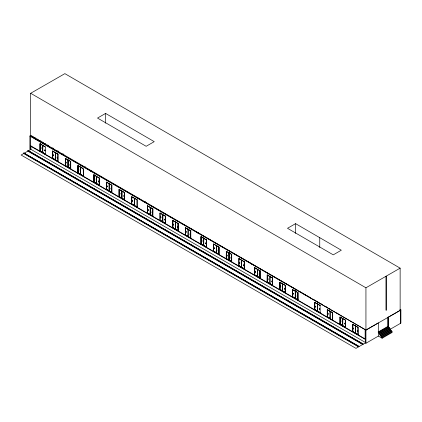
<?xml version="1.0" encoding="UTF-8"?>
<svg xmlns="http://www.w3.org/2000/svg" width="422" height="422" viewBox="0 0 422 422"><rect width="100%" height="100%" fill="white"/><g stroke="black" fill="none" stroke-linecap="round" stroke-linejoin="round"><path stroke-width="0.63" d="M363.105 344.21L27.921 150.628L27.815 151.118L362.683 344.484M31.618 135.768L30.505 136.412L30.505 149.599L29.888 149.246L29.888 136.053L30.716 135.578L29.888 136.053L365.937 330.073L400.135 310.428L400.135 268.149L64.872 73.639L30.679 93.283L30.679 135.557L365.937 330.073L378.381 322.888L378.381 336.076L365.937 343.26L365.373 342.933L365.42 329.45L365.652 329.582L365.652 338.892L365.373 339.056L30.505 145.722M35.654 139.381L35.933 139.223M41.319 151.64L39.963 151.181L39.963 143.86L40.243 143.696M30.922 149.356L21.1 155.027L355.968 348.361L365.79 342.69L30.922 149.356L30.922 145.928M45.339 146.962L40.106 143.775L40.106 151.097L45.339 154.283L45.339 146.962L39.963 143.86M52.513 151.102L52.792 150.944L52.792 158.266L52.513 158.424L52.513 151.102L58.03 154.125L52.655 151.023L52.655 158.345L57.888 161.531L57.888 154.209M65.505 165.603L65.225 165.767L65.363 158.361L70.738 161.462L70.738 168.789L65.363 165.682L65.363 158.361M83.509 176L78.133 172.893L77.854 173.057L77.996 165.656L80.681 167.207L80.681 174.529M84.305 167.471L85.418 166.827M89.453 170.446L89.733 170.282M90.413 171L90.693 170.836M90.646 171.132L91.321 170.741M83.371 176.079L83.229 168.837L77.854 165.735M95.657 183.011L93.763 182.241L93.906 174.84L96.591 176.391L96.591 183.712M93.763 174.919L99.138 178.021L99.418 177.862M99.418 185.184L99.138 185.342L99.138 178.021M106.592 189.325L106.312 189.489L106.455 182.082L111.83 185.189L111.83 192.511L106.455 189.404L106.455 182.082M106.312 182.167L111.688 185.269L111.967 185.105M111.967 192.427L111.688 192.59L111.688 185.269M119.025 196.826L119.025 189.504L119.305 189.341M124.68 192.448L124.4 192.606L124.4 199.928L124.68 199.77L121.362 197.855M136.77 206.748L131.933 203.958L131.653 204.116L131.796 196.715L137.171 199.817L137.171 207.139M137.947 198.44L138.506 198.118M131.653 196.794L137.171 199.817M143.095 201.41L143.374 201.252M144.213 202.059L144.493 201.901M144.451 202.196L145.558 201.552M137.308 207.06L137.029 207.223L137.029 199.901M147.405 205.889L147.684 205.725L147.684 213.047L147.405 213.21L147.405 205.889L152.917 208.911L152.78 216.312L152.78 208.99M159.954 213.131L165.329 216.238L165.329 223.56L165.609 223.396L160.233 220.295L159.954 220.453L159.954 213.131L160.233 212.973M165.329 216.238L165.609 216.075M175.093 228.872L172.667 227.796L172.667 220.474L177.641 223.185M178.316 223.412L178.042 223.576L178.042 230.897L178.316 230.734M185.575 234.927L185.295 235.086L185.432 227.685L190.807 230.787L190.807 238.108M191.477 229.346L191.904 229.099M185.295 227.764L190.67 230.866L190.95 230.707M196.626 232.316L196.905 232.158M197.855 233.028L198.134 232.865M198.087 233.16L198.498 232.923M190.95 238.029L190.67 238.187L190.67 230.866M200.935 236.795L206.311 239.896L206.311 247.218L206.59 247.06L201.215 243.953L200.935 244.116L200.935 236.795L201.215 236.631M206.311 239.896L206.59 239.733M215.378 252.129L213.485 251.359L213.622 243.958L213.622 251.28L218.997 254.387L218.997 247.06L216.312 245.509L216.312 252.831L216.354 245.583M213.485 244.037L218.997 247.06L218.955 254.308M219.139 254.302L218.86 254.466L218.86 247.144M226.477 258.538L226.197 258.702L226.334 251.296L231.71 254.403L231.71 261.724L226.334 258.617L226.334 251.296M231.852 254.318L231.572 254.482L231.572 261.804L231.852 261.64M238.826 258.67L244.201 261.772L244.201 269.094L244.48 268.935L239.105 265.834L238.826 265.992L238.826 258.67L239.105 258.507M245.087 260.3L245.388 260.126M244.201 261.772L244.48 261.614M250.235 263.27L250.515 263.112M251.385 263.935L251.665 263.771M251.617 264.067L251.897 263.908M256.439 275.84L254.545 275.07L254.688 267.664L257.373 269.215L257.373 276.542M254.545 267.748L259.92 270.85L260.2 270.687M260.2 278.008L259.92 278.172L259.92 270.85M267.374 282.154L267.094 282.313L267.237 274.912L272.612 278.014L272.612 285.335L267.237 282.234L267.237 274.912M267.094 274.991L272.47 278.093L272.749 277.934M272.749 285.256L272.47 285.42L272.47 278.093M285.462 285.272L285.182 285.436L285.182 292.757L285.462 292.594L280.087 289.492L279.807 289.656L279.807 282.329L280.087 282.17M297.557 299.578L292.715 296.782L292.441 296.946L292.578 289.539L292.578 296.866L297.995 300.037M292.441 289.624L297.953 292.646L297.953 299.968M304.995 294.888L305.275 294.725M305.233 295.02L305.512 294.862L299.013 291.106M298.09 299.889L297.816 300.047L297.816 292.726M310.381 297.995L310.661 297.832M314.691 302.468L320.203 305.491L314.691 302.468L314.691 309.79L314.97 309.632L319.269 312.111M327.519 316.875L327.24 317.038L327.24 309.716L327.519 309.553L327.519 316.875L330.204 318.425M345.602 327.319L340.227 324.212L339.953 324.376L340.09 316.975L340.09 324.296L345.328 327.477L345.465 320.076L342.775 318.526L342.775 325.847M357.856 334.715L358.136 334.551L352.861 331.507L352.581 331.666L352.581 324.344L357.555 327.055M352.581 324.344L358.093 327.366M365.42 329.45L365.141 329.608L365.141 338.919L365.652 338.892M365.373 329.746L365.652 329.582M358.093 334.688L357.956 327.451M390.076 329.355L400.9 323.104L400.9 309.917L388.43 317.117L388.43 326.422M378.112 332.04L388.134 326.253L388.134 316.943M378.534 332.283L388.556 326.496L388.556 327.013L378.534 332.8L378.381 332.198M379.251 333.216L389.274 327.43L389.274 328.1L379.251 333.886L379.251 333.216L378.534 332.8M379.969 334.298L389.991 328.516L389.991 329.186L379.969 334.973L379.969 334.298L379.251 333.886M380.686 335.384L390.703 329.598L390.703 330.273L380.686 336.06L380.686 335.384L379.969 334.973M381.398 336.471L391.421 330.684L391.421 331.36L381.398 337.146L381.398 336.471L380.686 336.06M381.398 337.146L382.116 337.558L392.138 331.771L392.138 332.446L382.116 338.233L378.381 336.076M105.595 113.423L97.508 118.065L146.154 146.292L154.236 141.644L105.595 113.423L105.595 123.182M295.574 223.649L287.493 228.291L333.259 254.846L341.319 250.214L295.574 223.649L295.574 233.408M30.679 93.283L365.937 287.793L400.135 268.149M24.107 153.26L358.795 346.631M27.921 150.701L362.925 344.246M23.869 153.096L358.98 346.594M358.869 346.225L23.796 153.007L23.69 153.534L358.558 346.868M400.9 309.917L400.309 309.574L399.892 309.817L400.483 310.159L400.483 323.347M388.556 326.496L387.839 326.085L387.839 317.397M388.556 327.013L389.274 327.43M389.274 328.1L389.991 328.516M389.991 329.186L390.703 329.598M390.703 330.273L391.421 330.684M391.421 331.36L392.138 331.771M32.183 136.095L33.317 136.749M34.451 137.403L36.15 138.384M37.284 139.038L38.413 139.693M39.547 140.347L41.245 141.328M42.379 141.982L43.508 142.636M44.642 143.29L45.776 143.944M47.475 144.925L48.609 145.579M52.571 147.864L53.705 148.518M57.666 150.807L58.8 151.461M62.767 153.75L63.896 154.405M30.785 136.248L297.874 290.452M307.052 295.753L310.144 297.536M312.939 299.151L319.217 302.774M320.926 303.761L322.065 304.42M326.058 306.725L327.203 307.385M328.912 308.371L330.051 309.031M336.898 312.982L338.038 313.641M80.285 166.817L82.97 168.367M108.987 183.359L109.662 183.749M187.917 228.93L188.587 229.315M228.845 252.556L229.515 252.947M269.774 276.188L270.444 276.574M96.643 176.475L98.743 177.63M152.917 208.911L147.542 205.804L147.542 213.131L152.917 216.233M213.674 244.043L215.774 245.198M259.525 270.46L257.425 269.305L257.425 276.51L260.01 278.003L260.01 270.797M292.625 289.624L297.953 292.646M332.752 312.739L327.377 309.632L327.377 316.959L332.615 320.14L332.615 312.818L327.24 309.716M340.628 317.281L342.242 318.214M65.225 158.44L70.68 161.499L70.68 168.684L68.111 167.202L68.111 160.017M119.025 189.504L124.479 192.559M172.667 220.474L178.121 223.528L178.121 230.713L175.552 229.23L175.552 222.046M226.197 251.38L231.652 254.434M279.807 282.329L285.261 285.388M339.953 317.054L345.407 320.113L345.407 327.293L342.838 325.81M42.395 152.263L43.466 152.88M53.33 158.577L54.406 159.194M56.02 160.128L57.629 161.056M66.043 165.915L70.88 168.705M96.733 183.633L98.342 184.562M107.13 189.636L109.282 190.876M110.358 191.498L111.429 192.121M119.152 196.578L120.259 197.216M148.222 213.358L152.521 215.842M176.169 229.494L177.245 230.117M186.651 235.545L188.259 236.478M189.336 237.095L190.412 237.718M216.987 253.063L218.601 253.991M228.086 259.472L229.162 260.089M230.238 260.712L231.314 261.334M258.053 276.769L259.124 277.391M268.988 283.083L270.064 283.705M271.14 284.328L272.216 284.945M42.838 152.622L45.428 154.114M52.703 158.319L55.293 159.811M80.634 174.45L78.038 172.951L78.038 165.735M96.643 183.686L99.228 185.179M106.502 189.378L109.092 190.871M124.479 199.743L121.911 198.261L121.911 191.082M131.796 196.715L131.796 204.037L134.439 205.509M150.279 214.65L152.869 216.148M160.144 220.347L162.728 221.84M188.075 236.478L185.48 234.98L185.48 227.764M203.81 245.557L206.4 247.055M213.674 251.254L216.264 252.746M231.652 261.619L229.083 260.137L229.083 252.952M239.01 265.886L241.606 267.384M254.688 267.664L254.688 274.986L257.32 276.447M267.284 282.207L269.874 283.7M282.698 291.09L285.261 292.573M292.625 296.84L295.221 298.338M314.828 302.389L314.828 309.711L317.46 311.167M320.156 312.728L317.566 311.236L317.566 304.025M327.43 316.927L330.015 318.42M352.766 331.56L355.361 333.058M83.414 176.153L77.996 172.978L77.996 165.656M131.796 204.037L137.213 207.213M190.85 238.182L185.432 235.007L185.432 227.685M244.38 269.088L238.968 265.913L238.968 258.591L244.343 261.693L244.343 269.014M254.688 274.986L260.063 278.093L260.063 270.771M314.828 309.711L320.203 312.813L320.066 305.57M358.136 334.762L352.718 331.587L352.718 324.265M28.132 150.506L362.999 343.84M382.116 337.558L382.116 338.233M365.937 287.793L365.937 343.26M358.051 327.393L358.051 334.614M355.451 325.889L355.451 333.116M355.408 325.816L355.366 333.164M352.861 324.186L352.861 331.507M342.722 318.557L342.722 325.752L340.148 324.265L340.148 317.07M332.71 312.76L332.71 319.987M330.109 311.262L330.109 318.483L330.067 311.188M319.749 237.676L319.749 247.503M317.518 303.94L317.518 311.262M297.911 292.673L297.911 299.894M295.31 291.169L295.31 298.391M295.263 291.096L295.226 298.438M295.115 290.447L295.115 290.758M295.057 290.478L295.057 290.79M282.634 283.8L282.634 291.122M282.576 283.832L282.576 291.027L280.002 289.539L280.002 282.344M272.57 278.04L272.57 285.261M269.969 276.537L269.969 283.758M269.922 276.463L269.922 283.784M254.825 267.585L254.825 274.907M241.653 260.142L241.653 267.464M241.606 260.168L241.611 267.485M229.025 252.847L229.025 260.174M228.967 252.883L228.967 260.073L226.392 258.586L226.392 251.396M203.763 238.266L203.763 245.588M203.71 238.298L203.71 245.493L201.13 244.006L201.13 236.805M203.557 237.649L203.557 237.961M188.122 229.236L188.122 236.557M188.075 229.262L188.08 236.578M178.179 223.496L178.179 230.818L172.804 227.711L172.804 220.389M175.489 229.267L175.489 221.94L175.436 229.167L172.862 227.68L172.862 220.49M165.424 216.18L165.424 223.402M162.823 214.677L162.823 221.903M162.781 214.603L162.781 221.925M162.628 214.017L162.628 214.329M150.232 214.682L150.232 207.36L150.174 214.587L147.6 213.099L147.6 205.899M134.481 198.266L134.481 205.588M134.439 198.293L134.444 205.614M121.852 190.976L121.852 198.298M121.794 191.008L121.794 198.198L119.22 196.715L119.22 189.52M111.788 185.211L111.788 192.437M109.182 183.712L109.182 190.934M109.14 183.633L109.14 190.96M99.281 177.942L99.281 185.263L93.906 182.162L93.906 174.84M96.538 176.422L96.538 183.617L93.958 182.13L93.958 174.935M94.043 174.755L94.043 182.082M83.329 168.784L83.329 176.006M80.634 167.233L80.639 174.55M78.133 165.572L78.133 172.893M68.053 159.912L68.053 167.233M67.995 159.943L67.995 167.138L65.421 165.651L65.421 158.456M57.983 154.151L57.983 161.373M55.382 152.648L55.382 159.869M55.34 152.574L55.34 159.896M42.791 145.326L42.791 152.653M42.738 145.358L42.738 152.558L40.159 151.071L40.159 143.87M24.001 152.891L23.927 153.297M30.922 146.819A1.53 0.886 -60 0 0 30.505 146.086L365.373 339.42A1.53 0.886 -60 0 1 365.679 339.673M386.135 276.194L386.135 310.265L386.135 276.194M124.537 192.527L119.162 189.425L119.162 196.747L124.537 199.849L124.537 192.527M165.466 216.154L160.091 213.052L160.091 220.374L165.466 223.481L165.466 216.154M206.448 239.817L201.072 236.71L201.072 244.037L206.448 247.139L206.448 239.817M285.325 285.351L279.95 282.249L279.95 289.571L285.325 292.678L285.325 285.351M41.05 147.811L40.538 147.515L40.538 148.322L41.05 148.618L41.05 147.811M45.08 150.137L44.574 149.842L44.574 150.649L45.08 150.944L45.08 150.137M53.494 154.995L52.982 154.7L52.982 155.507L53.494 155.802L53.494 154.995M57.635 157.385L57.123 157.089L57.123 157.897L57.635 158.192L57.635 157.385M66.18 162.317L65.668 162.022L65.668 162.829L66.18 163.124L66.18 162.317M70.421 164.77L69.915 164.475L69.915 165.282L70.421 165.577L70.421 164.77M78.835 169.623L78.323 169.327L78.323 170.135L78.835 170.43L78.835 169.623M94.85 178.87L94.343 178.575L94.343 179.382L94.85 179.677L94.85 178.87M98.885 181.196L98.373 180.906L98.373 181.708L98.885 182.003L98.885 181.196M107.293 186.055L106.782 185.759L106.782 186.566L107.293 186.862L107.293 186.055M111.434 188.444L110.923 188.149L110.923 188.956L111.434 189.251L111.434 188.444M119.98 193.376L119.468 193.081L119.468 193.888L119.98 194.183L119.98 193.376M124.226 195.829L123.715 195.534L123.715 196.341L124.226 196.636L124.226 195.829M132.635 200.687L132.123 200.392L132.123 201.199L132.635 201.494L132.635 200.687M148.491 209.839L147.98 209.544L147.98 210.351L148.491 210.647L148.491 209.839M152.521 212.166L152.01 211.87L152.01 212.677L152.521 212.973L152.521 212.166M160.935 217.024L160.423 216.729L160.423 217.536L160.935 217.831L160.935 217.024M165.071 219.414L164.559 219.118L164.559 219.925L165.071 220.221L165.071 219.414M173.616 224.346L173.104 224.05L173.104 224.857L173.616 225.153L173.616 224.346M177.862 226.799L177.351 226.503L177.351 227.31L177.862 227.606L177.862 226.799M186.276 231.652L185.764 231.356L185.764 232.163L186.276 232.459L186.276 231.652M190.496 234.089L189.984 233.793L189.984 234.6L190.496 234.896L190.496 234.089M202.022 240.746L201.51 240.45L201.51 241.257L202.022 241.553L202.022 240.746M206.052 243.072L205.54 242.777L205.54 243.584L206.052 243.879L206.052 243.072M214.466 247.93L213.954 247.635L213.954 248.442L214.466 248.737L214.466 247.93M218.601 250.32L218.095 250.024L218.095 250.832L218.601 251.127L218.601 250.32M227.147 255.252L226.64 254.957L226.64 255.764L227.147 256.059L227.147 255.252M231.393 257.705L230.887 257.409L230.887 258.217L231.393 258.512L231.393 257.705M239.807 262.558L239.295 262.262L239.295 263.07L239.807 263.365L239.807 262.558M244.027 264.995L243.515 264.7L243.515 265.507L244.027 265.802L244.027 264.995M255.632 271.699L255.125 271.404L255.125 272.211L255.632 272.507L255.632 271.699M259.667 274.026L259.155 273.73L259.155 274.537L259.667 274.833L259.667 274.026M268.075 278.884L267.564 278.589L267.564 279.396L268.075 279.691L268.075 278.884M272.216 281.274L271.705 280.978L271.705 281.785L272.216 282.075L272.216 281.274M280.762 286.206L280.25 285.91L280.25 286.717L280.762 287.013L280.762 286.206M285.008 288.659L284.497 288.363L284.497 289.17L285.008 289.466L285.008 288.659M293.417 293.512L292.91 293.216L292.91 294.023L293.417 294.319L293.417 293.512M297.637 295.949L297.125 295.653L297.125 296.46L297.637 296.756L297.637 295.949M315.777 306.419L315.266 306.124L315.266 306.931L315.777 307.227L315.777 306.419M319.807 308.746L319.296 308.456L319.296 309.263L319.807 309.553L319.807 308.746M328.221 313.604L327.709 313.309L327.709 314.116L328.221 314.411L328.221 313.604M340.902 320.926L340.39 320.636L340.39 321.437L340.902 321.733L340.902 320.926M345.149 323.379L344.637 323.083L344.637 323.89L345.149 324.186L345.149 323.379M353.562 328.237L353.05 327.941L353.05 328.749L353.562 329.044L353.562 328.237M357.782 330.669L357.27 330.379L357.27 331.186L357.782 331.476L357.782 330.669"/></g></svg>
